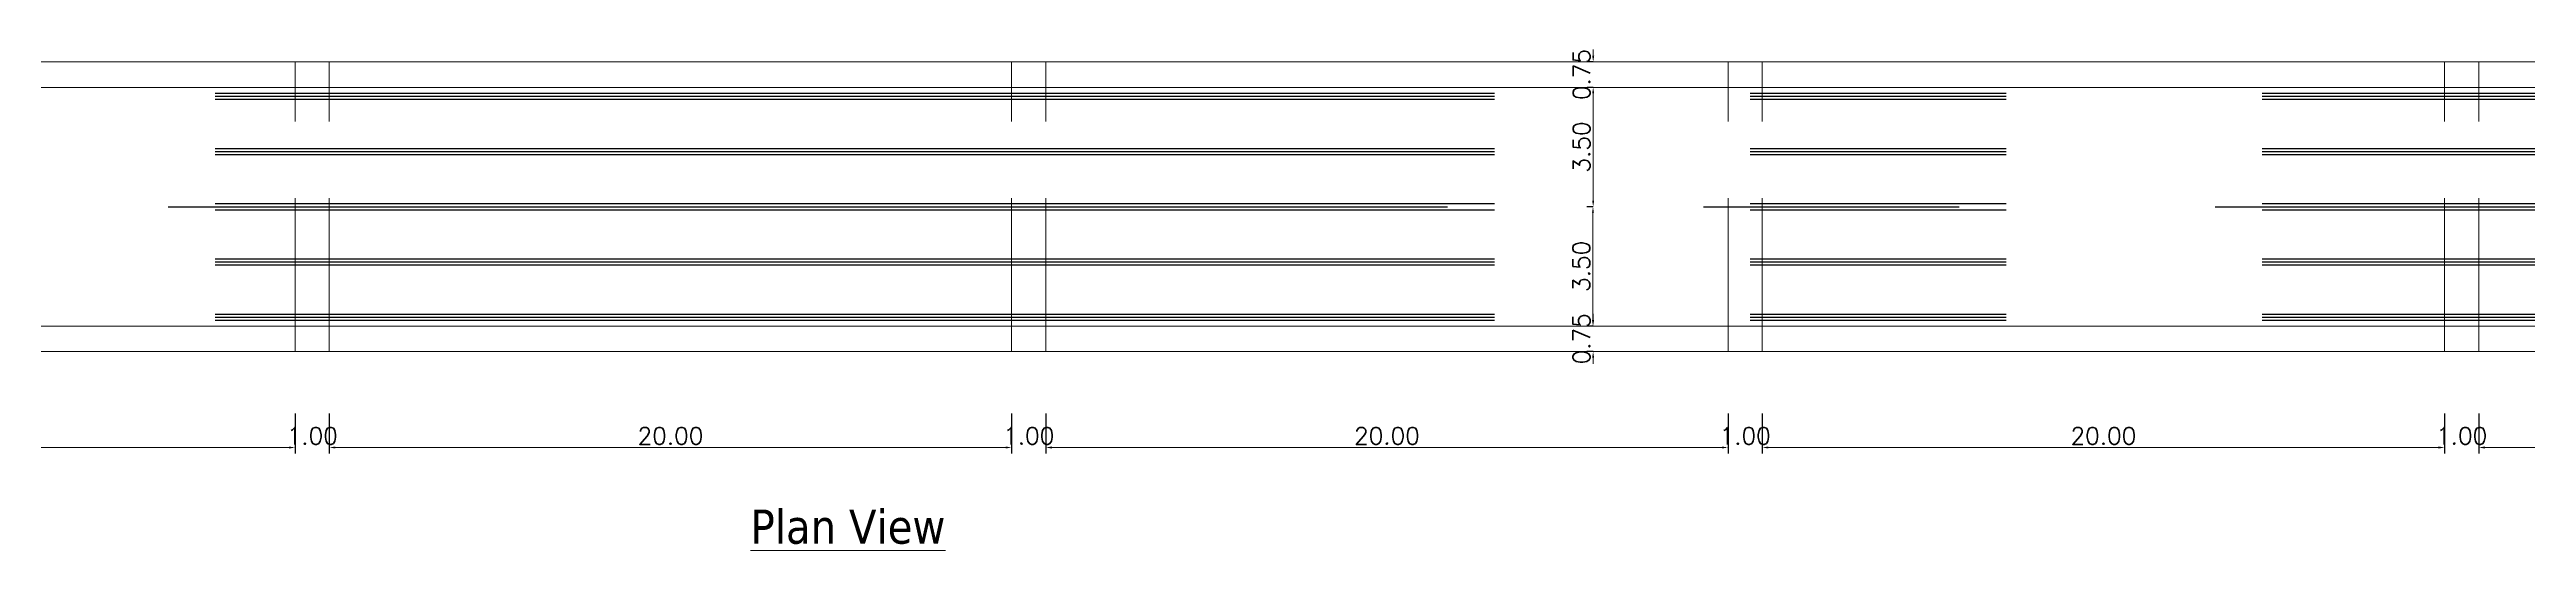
# Model space of a CAD drawing. Header units: inches. Extents: x 4 to 243, y -101 to 51.
# Drawn here: x 74.1 to 146.7, y 22.7 to 37.4 of the extents above; entities that cross this region are included whole.
import ezdxf

# ---------------------------------------------------------------- set-up
doc = ezdxf.new("R2010")
doc.units = ezdxf.units.IN
doc.header["$MEASUREMENT"] = 0
doc.linetypes.add('CENTER', pattern=[2, 1.25, -0.25, 0.25, -0.25])
doc.linetypes.add('HIDDEN', pattern=[0.375, 0.25, -0.125])
doc.layers.add('center line', color=251, linetype='CENTER')
for name, color, linetype, lineweight in [('dima', 7, 'Continuous', 0), ('hatch1', 251, 'Continuous', 0), ('wall', 4, 'Continuous', 13)]:
    doc.layers.add(name, color=color, linetype=linetype, lineweight=lineweight)
doc.styles.add('SIMPLEX', font='simplex.shx', dxfattribs={"height": 0.5})
doc.styles.get("Standard").update_dxf_attribs({"font": 'GARA.TTF'})
doc.styles.add('style1', font='txt.shx', dxfattribs={"height": 0.15})
doc.dimstyles.new('Standard$0', dxfattribs={"dimtxt": 1.2, "dimasz": 0.5, "dimexe": 0.28, "dimexo": 0.1625, "dimgap": 0.09, "dimtad": 0, "dimzin": 0, "dimdsep": 46, "dimtxsty": 'style1', "dimblk": 'OPEN30', "dimcen": 0.09, "dimclrd": 1, "dimclre": 5, "dimclrt": 7, "dimadec": 0, "dimazin": 0, "dimtfac": 1, "dimtofl": 0, "dimtmove": 0, "dimatfit": 3, "dimfxl": 0.18, "dimfxlon": 1, "dimtolj": 1, "dimtzin": 0, "dimarcsym": 0})

# ---------------------------------------------------------------- blocks, each defined once
blk = doc.blocks.new('*D35')
at = {"layer": 'Defpoints', "color": 0}
for p in [(61.274, 28.512), (81.274, 28.263), (81.274, 25.699)]:
    blk.add_point(p, dxfattribs=at)
at = {"layer": 'dima', "color": 21, "lineweight": -2}
for p, q in [((61.274, 26.699), (61.274, 25.519)), ((81.274, 26.699), (81.274, 25.519))]:
    blk.add_line(p, q, dxfattribs=at)
at = {"layer": 'dima', "color": 253}
blk.add_line((61.454, 25.699), (81.094, 25.699), dxfattribs=at)
for points in [[(61.454, 25.729), (61.454, 25.669), (61.274, 25.699)], [(81.094, 25.729), (81.094, 25.669), (81.274, 25.699)]]:
    blk.add_solid(points, dxfattribs=at)
at = {"layer": 'dima', "insert": (71.274, 26.039), "char_height": 0.5, "attachment_point": 5, "style": 'SIMPLEX'}
blk.add_mtext('\\A1;20.00', dxfattribs=at)
blk = doc.blocks.new('*D36')
at = {"layer": 'Defpoints', "color": 0}
for p in [(81.274, 28.263), (82.274, 28.263), (82.274, 25.699)]:
    blk.add_point(p, dxfattribs=at)
at = {"layer": 'dima', "color": 21, "lineweight": -2}
for p, q in [((81.274, 26.699), (81.274, 25.519)), ((82.274, 26.699), (82.274, 25.519))]:
    blk.add_line(p, q, dxfattribs=at)
at = {"layer": 'dima', "color": 253}
for p, q in [((81.094, 25.699), (80.914, 25.699)), ((82.454, 25.699), (82.634, 25.699))]:
    blk.add_line(p, q, dxfattribs=at)
for points in [[(81.094, 25.729), (81.094, 25.669), (81.274, 25.699)], [(82.454, 25.729), (82.454, 25.669), (82.274, 25.699)]]:
    blk.add_solid(points, dxfattribs=at)
at = {"layer": 'dima', "insert": (81.774, 26.039), "char_height": 0.5, "attachment_point": 5, "style": 'SIMPLEX'}
blk.add_mtext('\\A1;1.00', dxfattribs=at)
blk = doc.blocks.new('*D37')
at = {"layer": 'Defpoints', "color": 0}
for p in [(102.274, 28.512), (82.274, 28.263), (102.274, 25.699)]:
    blk.add_point(p, dxfattribs=at)
at = {"layer": 'dima', "color": 21, "lineweight": -2}
for p, q in [((82.274, 26.699), (82.274, 25.519)), ((102.274, 26.699), (102.274, 25.519))]:
    blk.add_line(p, q, dxfattribs=at)
at = {"layer": 'dima', "color": 253}
blk.add_line((82.454, 25.699), (102.094, 25.699), dxfattribs=at)
for points in [[(82.454, 25.729), (82.454, 25.669), (82.274, 25.699)], [(102.094, 25.729), (102.094, 25.669), (102.274, 25.699)]]:
    blk.add_solid(points, dxfattribs=at)
at = {"layer": 'dima', "insert": (92.274, 26.039), "char_height": 0.5, "attachment_point": 5, "style": 'SIMPLEX'}
blk.add_mtext('\\A1;20.00', dxfattribs=at)
blk = doc.blocks.new('*D38')
at = {"layer": 'Defpoints', "color": 0}
for p in [(102.274, 28.512), (103.274, 28.263), (103.274, 25.699)]:
    blk.add_point(p, dxfattribs=at)
at = {"layer": 'dima', "color": 21, "lineweight": -2}
for p, q in [((102.274, 26.699), (102.274, 25.519)), ((103.274, 26.699), (103.274, 25.519))]:
    blk.add_line(p, q, dxfattribs=at)
at = {"layer": 'dima', "color": 253}
for p, q in [((102.094, 25.699), (101.914, 25.699)), ((103.454, 25.699), (103.634, 25.699))]:
    blk.add_line(p, q, dxfattribs=at)
for points in [[(102.094, 25.729), (102.094, 25.669), (102.274, 25.699)], [(103.454, 25.729), (103.454, 25.669), (103.274, 25.699)]]:
    blk.add_solid(points, dxfattribs=at)
at = {"layer": 'dima', "insert": (102.774, 26.039), "char_height": 0.5, "attachment_point": 5, "style": 'SIMPLEX'}
blk.add_mtext('\\A1;1.00', dxfattribs=at)
blk = doc.blocks.new('*D39')
at = {"layer": 'Defpoints', "color": 0}
for p in [(103.274, 28.263), (123.274, 28.263), (123.274, 25.699)]:
    blk.add_point(p, dxfattribs=at)
at = {"layer": 'dima', "color": 21, "lineweight": -2}
for p, q in [((103.274, 26.699), (103.274, 25.519)), ((123.274, 26.699), (123.274, 25.519))]:
    blk.add_line(p, q, dxfattribs=at)
at = {"layer": 'dima', "color": 253}
blk.add_line((103.454, 25.699), (123.094, 25.699), dxfattribs=at)
for points in [[(103.454, 25.729), (103.454, 25.669), (103.274, 25.699)], [(123.094, 25.729), (123.094, 25.669), (123.274, 25.699)]]:
    blk.add_solid(points, dxfattribs=at)
at = {"layer": 'dima', "insert": (113.274, 26.039), "char_height": 0.5, "attachment_point": 5, "style": 'SIMPLEX'}
blk.add_mtext('\\A1;20.00', dxfattribs=at)
blk = doc.blocks.new('*D40')
at = {"layer": 'Defpoints', "color": 0}
for p in [(123.274, 28.263), (124.274, 28.263), (124.274, 25.699)]:
    blk.add_point(p, dxfattribs=at)
at = {"layer": 'dima', "color": 21, "lineweight": -2}
for p, q in [((123.274, 26.699), (123.274, 25.519)), ((124.274, 26.699), (124.274, 25.519))]:
    blk.add_line(p, q, dxfattribs=at)
at = {"layer": 'dima', "color": 253}
for p, q in [((123.094, 25.699), (122.914, 25.699)), ((124.454, 25.699), (124.634, 25.699))]:
    blk.add_line(p, q, dxfattribs=at)
for points in [[(123.094, 25.729), (123.094, 25.669), (123.274, 25.699)], [(124.454, 25.729), (124.454, 25.669), (124.274, 25.699)]]:
    blk.add_solid(points, dxfattribs=at)
at = {"layer": 'dima', "insert": (123.774, 26.039), "char_height": 0.5, "attachment_point": 5, "style": 'SIMPLEX'}
blk.add_mtext('\\A1;1.00', dxfattribs=at)
blk = doc.blocks.new('*D41')
at = {"layer": 'Defpoints', "color": 0}
for p in [(144.274, 28.512), (124.274, 28.263), (144.274, 25.699)]:
    blk.add_point(p, dxfattribs=at)
at = {"layer": 'dima', "color": 21, "lineweight": -2}
for p, q in [((124.274, 26.699), (124.274, 25.519)), ((144.274, 26.699), (144.274, 25.519))]:
    blk.add_line(p, q, dxfattribs=at)
at = {"layer": 'dima', "color": 253}
blk.add_line((124.454, 25.699), (144.094, 25.699), dxfattribs=at)
for points in [[(124.454, 25.729), (124.454, 25.669), (124.274, 25.699)], [(144.094, 25.729), (144.094, 25.669), (144.274, 25.699)]]:
    blk.add_solid(points, dxfattribs=at)
at = {"layer": 'dima', "insert": (134.274, 26.039), "char_height": 0.5, "attachment_point": 5, "style": 'SIMPLEX'}
blk.add_mtext('\\A1;20.00', dxfattribs=at)
blk = doc.blocks.new('*D42')
at = {"layer": 'Defpoints', "color": 0}
for p in [(144.274, 28.512), (145.274, 28.263), (145.274, 25.699)]:
    blk.add_point(p, dxfattribs=at)
at = {"layer": 'dima', "color": 21, "lineweight": -2}
for p, q in [((144.274, 26.699), (144.274, 25.519)), ((145.274, 26.699), (145.274, 25.519))]:
    blk.add_line(p, q, dxfattribs=at)
at = {"layer": 'dima', "color": 253}
for p, q in [((144.094, 25.699), (143.914, 25.699)), ((145.454, 25.699), (145.634, 25.699))]:
    blk.add_line(p, q, dxfattribs=at)
for points in [[(144.094, 25.729), (144.094, 25.669), (144.274, 25.699)], [(145.454, 25.729), (145.454, 25.669), (145.274, 25.699)]]:
    blk.add_solid(points, dxfattribs=at)
at = {"layer": 'dima', "insert": (144.774, 26.039), "char_height": 0.5, "attachment_point": 5, "style": 'SIMPLEX'}
blk.add_mtext('\\A1;1.00', dxfattribs=at)
blk = doc.blocks.new('*D43')
at = {"layer": 'Defpoints', "color": 0}
for p in [(145.274, 28.263), (165.274, 28.263), (165.274, 25.699)]:
    blk.add_point(p, dxfattribs=at)
at = {"layer": 'dima', "color": 21, "lineweight": -2}
for p, q in [((145.274, 26.699), (145.274, 25.519)), ((165.274, 26.699), (165.274, 25.519))]:
    blk.add_line(p, q, dxfattribs=at)
at = {"layer": 'dima', "color": 253}
blk.add_line((145.454, 25.699), (165.094, 25.699), dxfattribs=at)
for points in [[(145.454, 25.729), (145.454, 25.669), (145.274, 25.699)], [(165.094, 25.729), (165.094, 25.669), (165.274, 25.699)]]:
    blk.add_solid(points, dxfattribs=at)
at = {"layer": 'dima', "insert": (155.274, 26.039), "char_height": 0.5, "attachment_point": 5, "style": 'SIMPLEX'}
blk.add_mtext('\\A1;20.00', dxfattribs=at)
blk = doc.blocks.new('*D51')
at = {"layer": 'Defpoints', "color": 0}
for p in [(119.319, 36.262), (119.319, 36.262), (119.319, 32.762)]:
    blk.add_point(p, dxfattribs=at)
at = {"layer": 'dima', "color": 21, "lineweight": -2}
for p, q in [((119.319, 36.262), (119.139, 36.262)), ((119.319, 32.762), (119.139, 32.762))]:
    blk.add_line(p, q, dxfattribs=at)
at = {"layer": 'dima', "color": 253}
blk.add_line((119.319, 32.942), (119.319, 36.082), dxfattribs=at)
for points in [[(119.289, 36.082), (119.349, 36.082), (119.319, 36.262)], [(119.289, 32.942), (119.349, 32.942), (119.319, 32.762)]]:
    blk.add_solid(points, dxfattribs=at)
at = {"layer": 'dima', "insert": (118.979, 34.512), "char_height": 0.5, "attachment_point": 5, "rotation": 90, "style": 'SIMPLEX'}
blk.add_mtext('\\A1;3.50', dxfattribs=at)
blk = doc.blocks.new('*D52')
at = {"layer": 'Defpoints', "color": 0}
for p in [(119.313, 32.762), (119.313, 29.262), (119.313, 29.262)]:
    blk.add_point(p, dxfattribs=at)
at = {"layer": 'dima', "color": 21, "lineweight": -2}
for p, q in [((119.313, 32.762), (119.133, 32.762)), ((119.313, 29.262), (119.133, 29.262))]:
    blk.add_line(p, q, dxfattribs=at)
at = {"layer": 'dima', "color": 253}
blk.add_line((119.313, 32.582), (119.313, 29.442), dxfattribs=at)
for points in [[(119.283, 32.582), (119.343, 32.582), (119.313, 32.762)], [(119.283, 29.442), (119.343, 29.442), (119.313, 29.262)]]:
    blk.add_solid(points, dxfattribs=at)
at = {"layer": 'dima', "insert": (118.973, 31.012), "char_height": 0.5, "attachment_point": 5, "rotation": 90, "style": 'SIMPLEX'}
blk.add_mtext('\\A1;3.50', dxfattribs=at)
blk = doc.blocks.new('*D60')
at = {"layer": 'Defpoints', "color": 0}
for p in [(119.319, 37.012), (119.319, 37.012), (119.319, 36.262)]:
    blk.add_point(p, dxfattribs=at)
at = {"layer": 'dima', "color": 253}
for p, q in [((119.319, 37.192), (119.319, 37.372)), ((119.319, 36.082), (119.319, 35.902))]:
    blk.add_line(p, q, dxfattribs=at)
at = {"layer": 'dima', "color": 21, "lineweight": -2}
for p, q in [((119.319, 37.012), (119.139, 37.012)), ((119.319, 36.262), (119.139, 36.262))]:
    blk.add_line(p, q, dxfattribs=at)
at = {"layer": 'dima', "color": 253}
for points in [[(119.289, 37.192), (119.349, 37.192), (119.319, 37.012)], [(119.289, 36.082), (119.349, 36.082), (119.319, 36.262)]]:
    blk.add_solid(points, dxfattribs=at)
at = {"layer": 'dima', "insert": (118.979, 36.637), "char_height": 0.5, "attachment_point": 5, "rotation": 90, "style": 'SIMPLEX'}
blk.add_mtext('\\A1;0.75', dxfattribs=at)
blk = doc.blocks.new('*D61')
at = {"layer": 'Defpoints', "color": 0}
for p in [(119.319, 29.262), (119.317, 28.512), (119.319, 28.512)]:
    blk.add_point(p, dxfattribs=at)
at = {"layer": 'dima', "color": 21, "lineweight": -2}
for p, q in [((119.317, 29.262), (119.137, 29.262)), ((119.317, 28.512), (119.137, 28.512))]:
    blk.add_line(p, q, dxfattribs=at)
at = {"layer": 'dima', "color": 253}
for p, q in [((119.317, 29.442), (119.317, 29.622)), ((119.317, 28.332), (119.317, 28.152))]:
    blk.add_line(p, q, dxfattribs=at)
for points in [[(119.287, 29.442), (119.347, 29.442), (119.317, 29.262)], [(119.287, 28.332), (119.347, 28.332), (119.317, 28.512)]]:
    blk.add_solid(points, dxfattribs=at)
at = {"layer": 'dima', "insert": (118.977, 28.887), "char_height": 0.5, "attachment_point": 5, "rotation": 90, "style": 'SIMPLEX'}
blk.add_mtext('\\A1;0.75', dxfattribs=at)

msp = doc.modelspace()

# ---------------------------------------------------------------- linework, layer by layer
at = {"layer": 'center line', "color": 2, "ltscale": 30}
for p, q in [((18.924, 36.092), (207.624, 36.092)), ((18.924, 35.912), (207.624, 35.912)), ((18.924, 34.472), (207.624, 34.472)), ((18.924, 34.292), (207.624, 34.292)), ((18.924, 32.852), (207.624, 32.852)), ((18.924, 32.672), (207.624, 32.672)), ((18.924, 31.232), (207.624, 31.232)), ((18.924, 31.052), (207.624, 31.052)), ((18.924, 29.612), (207.624, 29.612)), ((18.924, 29.432), (207.624, 29.432))]:
    msp.add_line(p, q, dxfattribs=at)
at = {"layer": 'center line', "ltscale": 30}
for p, q in [((18.924, 36.002), (207.624, 36.002)), ((18.924, 34.382), (207.624, 34.382)), ((17.55, 32.762), (217.774, 32.762)), ((18.924, 31.142), (207.624, 31.142)), ((18.924, 29.522), (207.624, 29.522))]:
    msp.add_line(p, q, dxfattribs=at)
at = {"layer": 'hatch1', "linetype": 'HIDDEN', "ltscale": 18}
for p, q in [((81.274, 28.512), (81.274, 37.012)), ((82.274, 28.512), (82.274, 37.012)), ((102.274, 28.512), (102.274, 37.012)), ((103.274, 28.512), (103.274, 37.012)), ((123.274, 28.512), (123.274, 37.012)), ((124.274, 28.512), (124.274, 37.012)), ((144.274, 28.512), (144.274, 37.012)), ((145.274, 28.512), (145.274, 37.012))]:
    msp.add_line(p, q, dxfattribs=at)
at = {"layer": 'wall'}
for p, q in [((8.074, 37.012), (220.974, 37.012)), ((8.074, 36.262), (220.974, 36.262)), ((8.074, 29.262), (220.974, 29.262)), ((8.074, 28.512), (220.974, 28.512))]:
    msp.add_line(p, q, dxfattribs=at)

# ---------------------------------------------------------------- texts
at = {"layer": 'dima', "color": 7, "insert": (94.621, 23.879), "char_height": 1, "width": 7.51375, "attachment_point": 1}
msp.add_mtext('{\\fTahoma|b0|i0|c0|p34;\\LPlan View}', dxfattribs=at)

# ---------------------------------------------------------------- dimensions: what is measured, and where the dimension line sits
at = {"layer": 'dima'}
for base, p1, p2, picture, middle in [((119.319, 37.012), (119.319, 36.262), (119.319, 37.012), '*D60', (118.979, 36.637)), ((119.319, 36.262), (119.319, 32.762), (119.319, 36.262), '*D51', (118.979, 34.512)), ((119.317, 28.512), (119.319, 29.262), (119.319, 28.512), '*D61', (118.977, 28.887))]:
    dim = msp.add_linear_dim(base=base, p1=p1, p2=p2, angle=90, dimstyle='Standard$0', override={"dimtxt": 0.22, "dimasz": 0.18, "dimexe": 0.18, "dimexo": 0.0625, "dimtad": 1, "dimtxsty": 'SIMPLEX', "dimclrd": 253, "dimclre": 21, "dimclrt": 256, "dimtix": 1, "dimtmove": 1, "dimfxl": 1, "dimlwd": 65535}, dxfattribs=at)
    dim.commit()
    dim.dimension.update_dxf_attribs({"geometry": picture, "text_midpoint": middle})
dim = msp.add_linear_dim(base=(119.313, 29.262), p1=(119.313, 32.762), p2=(119.313, 29.262), angle=90, dimstyle='Standard$0', override={"dimtxt": 0.22, "dimasz": 0.18, "dimexe": 0.18, "dimexo": 0.0625, "dimtad": 1, "dimtxsty": 'SIMPLEX', "dimclrd": 253, "dimclre": 21, "dimclrt": 256, "dimtix": 1, "dimtmove": 1, "dimfxl": 1, "dimlwd": 65535}, dxfattribs=at)
dim.commit()
dim.dimension.update_dxf_attribs({"geometry": '*D52', "text_midpoint": (119.313, 31.012), "dimtype": 160})
for base, p1, p2, picture, middle in [((81.274, 25.699), (61.274, 28.512), (81.274, 28.263), '*D35', (71.274, 26.039)), ((102.274, 25.699), (82.274, 28.263), (102.274, 28.512), '*D37', (92.274, 26.039)), ((103.274, 25.699), (102.274, 28.512), (103.274, 28.263), '*D38', (102.774, 26.039)), ((144.274, 25.699), (124.274, 28.263), (144.274, 28.512), '*D41', (134.274, 26.039)), ((145.274, 25.699), (144.274, 28.512), (145.274, 28.263), '*D42', (144.774, 26.039)), ((82.274, 25.699), (81.274, 28.263), (82.274, 28.263), '*D36', (81.774, 26.039)), ((123.274, 25.699), (103.274, 28.263), (123.274, 28.263), '*D39', (113.274, 26.039)), ((124.274, 25.699), (123.274, 28.263), (124.274, 28.263), '*D40', (123.774, 26.039)), ((165.274, 25.699), (145.274, 28.263), (165.274, 28.263), '*D43', (155.274, 26.039))]:
    dim = msp.add_linear_dim(base=base, p1=p1, p2=p2, dimstyle='Standard$0', override={"dimtxt": 0.22, "dimasz": 0.18, "dimexe": 0.18, "dimexo": 0.0625, "dimtad": 1, "dimtxsty": 'SIMPLEX', "dimclrd": 253, "dimclre": 21, "dimclrt": 256, "dimtix": 1, "dimtmove": 1, "dimfxl": 1, "dimlwd": 65535}, dxfattribs=at)
    dim.commit()
    dim.dimension.update_dxf_attribs({"geometry": picture, "text_midpoint": middle})

doc.saveas('drawing.dxf')
